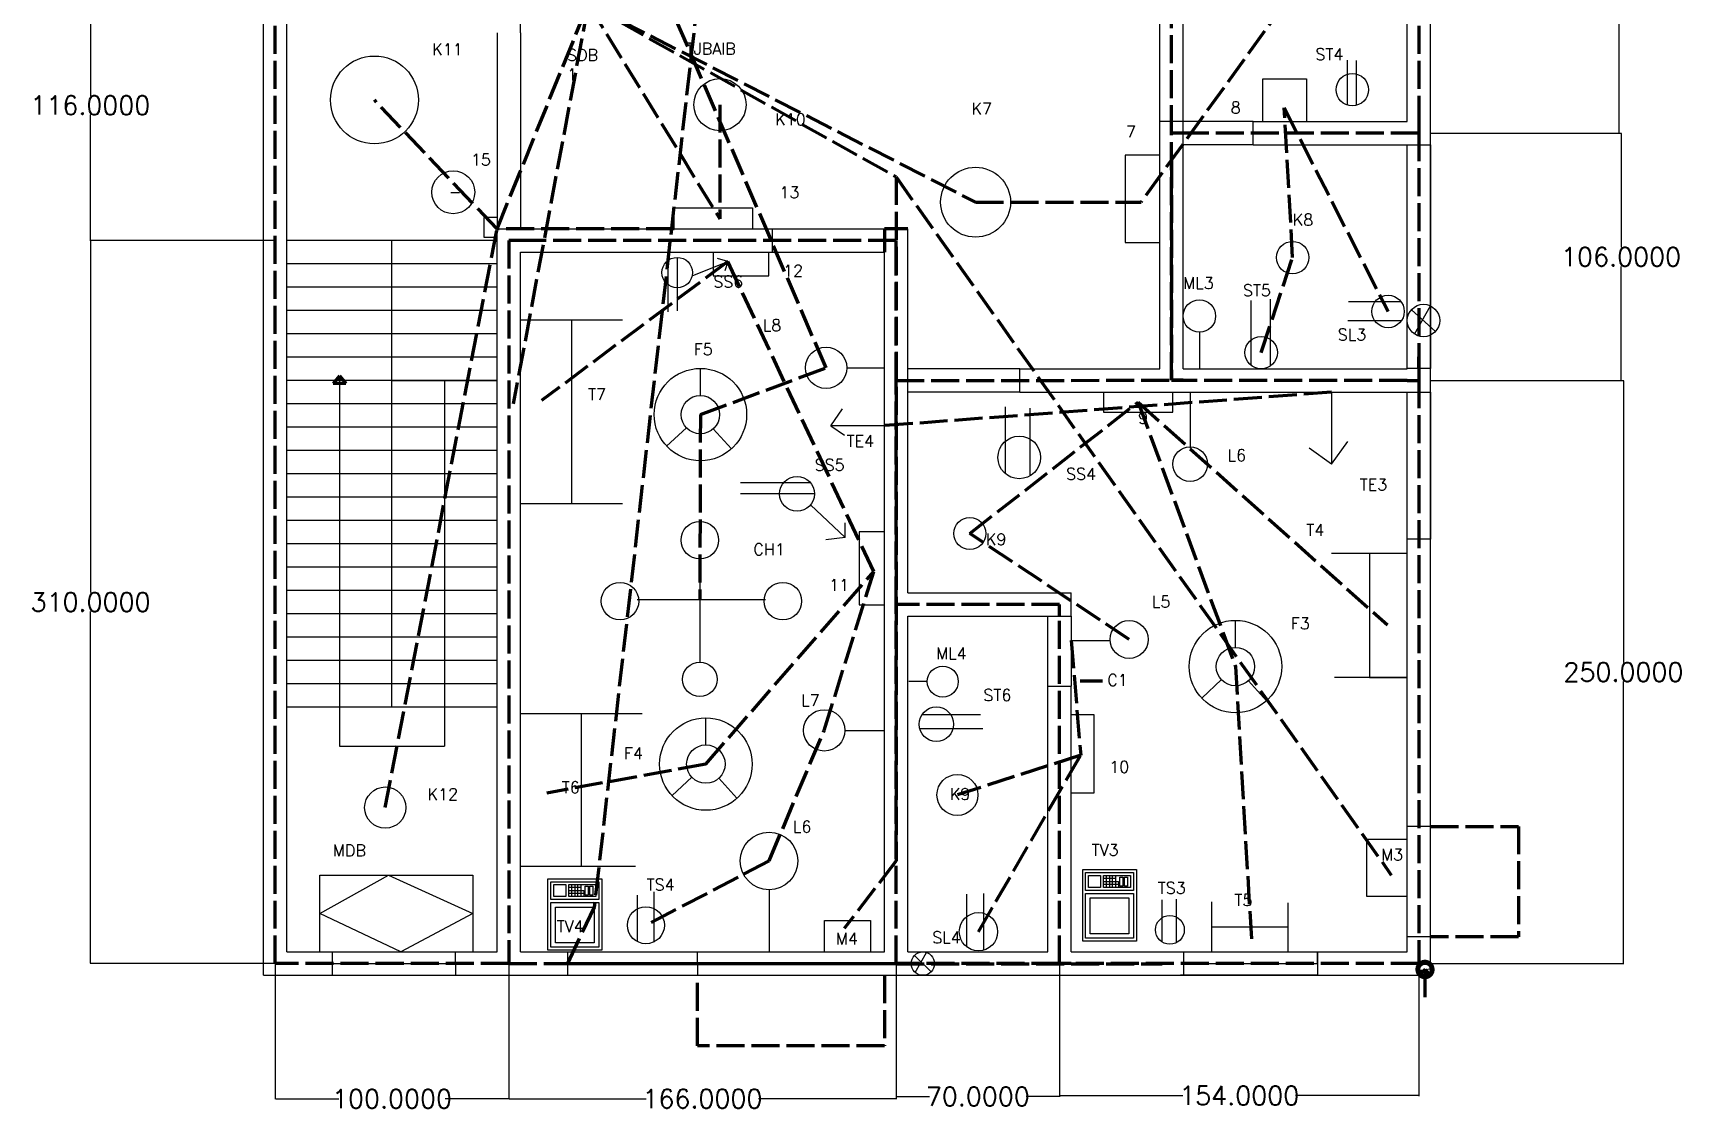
# Model space of a CAD drawing. Header units: inches. Extents: x -55 to 1579, y -35 to 873.
# Drawn here: x -55 to 651, y -35 to 427 of the extents above; entities that cross this region are included whole.
import ezdxf

# ---------------------------------------------------------------- set-up
doc = ezdxf.new("R2010")
doc.units = ezdxf.units.IN
doc.header["$MEASUREMENT"] = 0
doc.linetypes.add('ACAD_ISO02W100', pattern=[15, 12, -3])
doc.styles.get("Standard").update_dxf_attribs({"font": 'txt.shx', "height": 30})
doc.dimstyles.get("Standard").update_dxf_attribs({"dimtxt": 8, "dimasz": 0.18, "dimexe": 0.18, "dimexo": 0.0625, "dimgap": 0.09, "dimtad": 0, "dimtih": 1, "dimtoh": 1, "dimdec": 4, "dimzin": 0, "dimdsep": 46, "dimtxsty": 'Standard', "dimcen": 0.09, "dimadec": 0, "dimazin": 0, "dimtfac": 1, "dimtdec": 4, "dimtofl": 0, "dimtmove": 0, "dimatfit": 3, "dimfxl": 1, "dimtolj": 1, "dimtzin": 0, "dimarcsym": 0})

# ---------------------------------------------------------------- blocks, each defined once
blk = doc.blocks.new('Microwave')
for p, q in [((18, 10), (22, 10)), ((22, 9), (18, 9)), ((18, 8), (22, 8)), ((22, 7), (18, 7)), ((20, 6), (18, 6)), ((19, 7), (19, 11)), ((19, 6), (19, 7)), ((20, 11), (20, 7)), ((20, 7), (20, 6)), ((21, 7), (21, 11))]:
    blk.add_line(p, q)
for points in [[(0, 0), (0, 18), (24, 18), (24, 0)], [(1, 1), (1, 17), (16, 17), (16, 1)], [(17, 1), (17, 17), (23, 17), (23, 1)], [(2.5, 2.5), (2.5, 15.5), (14.5, 15.5), (14.5, 2.5)], [(18, 12), (18, 16), (22, 16), (22, 12)], [(18, 2), (18, 11), (22, 11), (22, 2)], [(18.5, 4.5), (18.5, 5.5), (21.5, 5.5), (21.5, 4.5)], [(18.5, 3), (18.5, 4), (21.5, 4), (21.5, 3)]]:
    blk.add_lwpolyline(points, close=True)
blk = doc.blocks.new('*D36')
at = {"color": 0, "lineweight": -2}
for p, q in [((148.48, 28.2), (148.48, -29.83)), ((314.48, 28.2), (314.48, -29.83)), ((148.66, -29.65), (207.39, -29.65)), ((314.3, -29.65), (255.57, -29.65))]:
    blk.add_line(p, q, dxfattribs=at)
at = {"color": 0, "lineweight": 100}
for points in [[(148.66, -29.62), (148.66, -29.68), (148.48, -29.65)], [(314.3, -29.62), (314.3, -29.68), (314.48, -29.65)]]:
    blk.add_solid(points, dxfattribs=at)
at = {"layer": 'Defpoints', "color": 0, "lineweight": 100}
for p in [(148.48, 28.27), (314.48, 28.27), (148.48, -29.65)]:
    blk.add_point(p, dxfattribs=at)
at = {"color": 0, "lineweight": 100, "insert": (231.48, -29.65), "char_height": 8, "attachment_point": 5}
blk.add_mtext('\\A1;166.0000', dxfattribs=at)
blk = doc.blocks.new('*D37')
at = {"color": 0, "lineweight": -2}
for p, q in [((48.48, 28.2), (48.48, -29.86)), ((148.48, 28.14), (148.48, -29.86)), ((48.66, -29.68), (75.72, -29.68)), ((148.3, -29.68), (121.23, -29.68))]:
    blk.add_line(p, q, dxfattribs=at)
at = {"color": 0, "lineweight": 100}
for points in [[(48.66, -29.65), (48.66, -29.71), (48.48, -29.68)], [(148.3, -29.65), (148.3, -29.71), (148.48, -29.68)]]:
    blk.add_solid(points, dxfattribs=at)
at = {"layer": 'Defpoints', "color": 0, "lineweight": 100}
for p in [(48.48, 28.27), (148.48, 28.2), (48.48, -29.68)]:
    blk.add_point(p, dxfattribs=at)
at = {"color": 0, "lineweight": 100, "insert": (98.48, -29.68), "char_height": 8, "attachment_point": 5}
blk.add_mtext('\\A1;100.0000', dxfattribs=at)
blk = doc.blocks.new('*D38')
at = {"color": 0, "lineweight": -2}
for p, q in [((314.48, 28.14), (314.48, -28.87)), ((384.48, 28.2), (384.48, -28.87)), ((314.66, -28.69), (328.72, -28.69)), ((384.3, -28.69), (370.23, -28.69))]:
    blk.add_line(p, q, dxfattribs=at)
at = {"color": 0, "lineweight": 100}
for points in [[(314.66, -28.66), (314.66, -28.72), (314.48, -28.69)], [(384.3, -28.66), (384.3, -28.72), (384.48, -28.69)]]:
    blk.add_solid(points, dxfattribs=at)
at = {"layer": 'Defpoints', "color": 0, "lineweight": 100}
for p in [(384.48, 28.27), (314.48, 28.2), (384.48, -28.69)]:
    blk.add_point(p, dxfattribs=at)
at = {"color": 0, "lineweight": 100, "insert": (349.48, -28.69), "char_height": 8, "attachment_point": 5}
blk.add_mtext('\\A1;70.0000', dxfattribs=at)
blk = doc.blocks.new('*D39')
at = {"color": 0, "lineweight": -2}
for p, q in [((384.48, 28.14), (384.48, -28.48)), ((538.48, 28.2), (538.48, -28.48)), ((384.66, -28.3), (437.39, -28.3)), ((538.3, -28.3), (485.57, -28.3))]:
    blk.add_line(p, q, dxfattribs=at)
at = {"color": 0, "lineweight": 100}
for points in [[(384.66, -28.27), (384.66, -28.33), (384.48, -28.3)], [(538.3, -28.27), (538.3, -28.33), (538.48, -28.3)]]:
    blk.add_solid(points, dxfattribs=at)
at = {"layer": 'Defpoints', "color": 0, "lineweight": 100}
for p in [(538.48, 28.27), (384.48, 28.2), (384.48, -28.3)]:
    blk.add_point(p, dxfattribs=at)
at = {"color": 0, "lineweight": 100, "insert": (461.48, -28.3), "char_height": 8, "attachment_point": 5}
blk.add_mtext('\\A1;154.0000', dxfattribs=at)
blk = doc.blocks.new('*D40')
at = {"color": 0, "lineweight": -2}
for p, q in [((543.54, 278.27), (626.28, 278.27)), ((626.1, 278.09), (626.1, 157.36)), ((626.1, 28.45), (626.1, 149.18)), ((543.54, 28.27), (626.28, 28.27))]:
    blk.add_line(p, q, dxfattribs=at)
at = {"color": 0, "lineweight": 100}
for points in [[(626.07, 278.09), (626.13, 278.09), (626.1, 278.27)], [(626.07, 28.45), (626.13, 28.45), (626.1, 28.27)]]:
    blk.add_solid(points, dxfattribs=at)
at = {"layer": 'Defpoints', "color": 0, "lineweight": 100}
for p in [(543.48, 278.27), (543.48, 28.27), (626.1, 28.27)]:
    blk.add_point(p, dxfattribs=at)
at = {"color": 0, "lineweight": 100, "insert": (626.1, 153.27), "char_height": 8, "attachment_point": 5}
blk.add_mtext('\\A1;250.0000', dxfattribs=at)
blk = doc.blocks.new('*D41')
at = {"color": 0, "lineweight": -2}
for p, q in [((543.66, 384.27), (625.27, 384.27)), ((625.09, 384.09), (625.09, 335.36)), ((625.09, 278.45), (625.09, 327.18)), ((543.6, 278.27), (625.27, 278.27))]:
    blk.add_line(p, q, dxfattribs=at)
at = {"color": 0, "lineweight": 100}
for points in [[(625.06, 384.09), (625.12, 384.09), (625.09, 384.27)], [(625.06, 278.45), (625.12, 278.45), (625.09, 278.27)]]:
    blk.add_solid(points, dxfattribs=at)
at = {"layer": 'Defpoints', "color": 0, "lineweight": 100}
for p in [(543.6, 384.27), (543.54, 278.27), (625.09, 278.27)]:
    blk.add_point(p, dxfattribs=at)
at = {"color": 0, "lineweight": 100, "insert": (625.09, 331.27), "char_height": 8, "attachment_point": 5}
blk.add_mtext('\\A1;106.0000', dxfattribs=at)
blk = doc.blocks.new('*D42')
at = {"color": 0, "lineweight": -2}
for p, q in [((543.73, 490.27), (624.51, 490.27)), ((624.33, 490.09), (624.33, 441.36)), ((624.33, 384.45), (624.33, 433.18)), ((543.73, 384.27), (624.51, 384.27))]:
    blk.add_line(p, q, dxfattribs=at)
at = {"color": 0, "lineweight": 100}
for points in [[(624.3, 490.09), (624.36, 490.09), (624.33, 490.27)], [(624.3, 384.45), (624.36, 384.45), (624.33, 384.27)]]:
    blk.add_solid(points, dxfattribs=at)
at = {"layer": 'Defpoints', "color": 0, "lineweight": 100}
for p in [(543.66, 490.27), (624.33, 490.27), (543.66, 384.27)]:
    blk.add_point(p, dxfattribs=at)
at = {"color": 0, "lineweight": 100, "insert": (624.33, 437.27), "char_height": 8, "attachment_point": 5}
blk.add_mtext('\\A1;106.0000', dxfattribs=at)
blk = doc.blocks.new('*D49')
at = {"color": 0, "lineweight": -2}
for p, q in [((48.41, 338.27), (-30.85, 338.27)), ((-30.67, 338.09), (-30.67, 187.36)), ((-30.67, 28.45), (-30.67, 179.18)), ((48.41, 28.27), (-30.85, 28.27))]:
    blk.add_line(p, q, dxfattribs=at)
at = {"color": 0, "lineweight": 100}
for points in [[(-30.7, 338.09), (-30.64, 338.09), (-30.67, 338.27)], [(-30.7, 28.45), (-30.64, 28.45), (-30.67, 28.27)]]:
    blk.add_solid(points, dxfattribs=at)
at = {"layer": 'Defpoints', "color": 0, "lineweight": 100}
for p in [(-30.67, 338.27), (48.48, 338.27), (48.48, 28.27)]:
    blk.add_point(p, dxfattribs=at)
at = {"color": 0, "lineweight": 100, "insert": (-30.67, 183.27), "char_height": 8, "attachment_point": 5}
blk.add_mtext('\\A1;310.0000', dxfattribs=at)
blk = doc.blocks.new('*D50')
at = {"color": 0, "lineweight": -2}
for p, q in [((43.41, 454.27), (-30.94, 454.27)), ((-30.76, 454.09), (-30.76, 400.36)), ((-30.76, 338.45), (-30.76, 392.18)), ((43.41, 338.27), (-30.94, 338.27))]:
    blk.add_line(p, q, dxfattribs=at)
at = {"color": 0, "lineweight": 100}
for points in [[(-30.79, 454.09), (-30.73, 454.09), (-30.76, 454.27)], [(-30.79, 338.45), (-30.73, 338.45), (-30.76, 338.27)]]:
    blk.add_solid(points, dxfattribs=at)
at = {"layer": 'Defpoints', "color": 0, "lineweight": 100}
for p in [(-30.76, 454.27), (43.48, 454.27), (43.48, 338.27)]:
    blk.add_point(p, dxfattribs=at)
at = {"color": 0, "lineweight": 100, "insert": (-30.76, 396.27), "char_height": 8, "attachment_point": 5}
blk.add_mtext('\\A1;116.0000', dxfattribs=at)

msp = doc.modelspace()

# ---------------------------------------------------------------- linework, layer by layer
for p, q in [((543.47735, 343.26668), (543.47735, 591.26668)), ((43.47735, 23.26668), (43.47735, 541.26668)), ((53.47735, 33.26668), (53.47735, 531.26668)), ((533.47735, 389.26668), (533.47735, 485.26668)), ((153.47735, 427.26668), (153.47735, 449.26668)), ((427.47735, 283.26668), (427.47735, 437.26668)), ((437.47735, 389.26668), (437.47735, 437.26668)), ((143.47735, 427.26668), (143.47735, 343.26668)), ((153.47735, 427.26668), (153.47735, 343.26668)), ((507.8033, 396.30746), (507.8033, 415.58841)), ((511.73634, 396.21409), (511.73634, 415.50236)), ((471.64492, 389.26668), (471.64492, 407.54074)), ((471.64492, 407.54074), (490.28242, 407.54074)), ((490.28242, 407.54074), (490.28242, 389.26668)), ((437.47735, 389.26668), (427.47735, 389.26668)), ((437.47735, 283.26668), (437.47735, 389.26668)), ((467.47735, 389.26668), (437.47735, 389.26668)), ((467.47735, 389.26668), (533.47735, 389.26668)), ((467.47735, 379.26668), (467.47735, 389.26668)), ((427.47735, 374.82295), (412.59091, 374.82295)), ((412.59091, 374.82295), (412.59091, 337.35913)), ((467.47735, 379.26668), (437.47735, 379.26668)), ((467.47735, 379.26668), (533.47735, 379.26668)), ((533.47735, 343.26668), (533.47735, 379.26668)), ((533.47735, 379.26668), (543.47735, 379.26668)), ((543.47735, 379.26668), (543.47735, 283.37794)), ((123.62076, 358.92612), (127.42536, 358.83334)), ((143.47735, 348.20527), (137.84986, 348.20527)), ((137.84986, 348.20527), (137.84986, 339.72778)), ((143.47735, 348.20527), (143.47735, 348.20527)), ((219.4012, 343.26668), (219.4012, 352.30404)), ((219.4012, 352.30404), (252.9868, 352.30404)), ((252.9868, 352.30404), (252.9868, 343.26668)), ((137.84986, 339.72778), (143.47735, 339.72778)), ((143.47735, 343.26668), (261.47735, 343.26668)), ((143.47735, 333.26668), (143.47735, 343.26668)), ((261.47735, 333.26668), (261.47735, 343.26668)), ((261.47735, 343.26668), (309.47735, 343.26668)), ((319.47735, 283.26668), (319.47735, 343.26668)), ((533.47735, 283.26668), (533.47735, 343.26668)), ((543.47735, 23.26668), (543.47735, 343.26668)), ((143.47735, 338.26668), (53.47735, 338.26668)), ((98.47735, 138.26668), (98.47735, 338.26668)), ((143.47735, 33.26668), (143.47735, 338.26668)), ((153.47735, 333.26668), (261.47735, 333.26668)), ((153.47735, 33.26668), (153.47735, 333.26668)), ((236.08752, 333.26668), (236.08752, 323.11903)), ((259.88473, 323.11903), (259.88473, 333.26668)), ((261.47735, 333.26668), (309.47735, 333.26668)), ((309.47735, 33.26668), (309.47735, 333.26668)), ((412.59091, 337.35913), (427.47735, 337.35913)), ((143.47735, 328.26668), (53.47735, 328.26668)), ((216.65365, 329.654), (216.65365, 307.72364)), ((220.68933, 331.04999), (220.68933, 308.19017)), ((227.06899, 323.11903), (242.34157, 329.28692)), ((242.34157, 329.28692), (238.00431, 330.57165)), ((242.34157, 329.28692), (241.14573, 325.24974)), ((143.47735, 318.26668), (53.47735, 318.26668)), ((236.08752, 323.11903), (259.88473, 323.11903)), ((466.62951, 284.72052), (466.62951, 312.53856)), ((474.88302, 284.53263), (474.88302, 313.16277)), ((530.84349, 312.02113), (508.34411, 312.02113)), ((143.47735, 308.26668), (53.47735, 308.26668)), ((153.47735, 304.23465), (197.18345, 304.23465)), ((175.3304, 304.23465), (175.3304, 225.55175)), ((530.9227, 303.8202), (508.03195, 303.8202)), ((535.24605, 308.60425), (545.61003, 299.33946)), ((536.59292, 298.17496), (543.47735, 310.21796)), ((143.47735, 298.26668), (53.47735, 298.26668)), ((444.42804, 298.94883), (444.42804, 283.26668)), ((143.47735, 288.26668), (53.47735, 288.26668)), ((230.61435, 271.87269), (230.61435, 283.44881)), ((293.35938, 283.70255), (309.47735, 283.70255)), ((319.47735, 187.26668), (319.47735, 283.26668)), ((367.47735, 283.26668), (319.47735, 283.26668)), ((367.47735, 283.26668), (427.47735, 283.26668)), ((367.47735, 273.26668), (367.47735, 283.26668)), ((437.47735, 283.26668), (533.47735, 283.26668)), ((543.47735, 283.37794), (533.47735, 283.37794)), ((143.47735, 278.26668), (53.47735, 278.26668)), ((98.47735, 278.26668), (53.47735, 278.26668)), ((75.97735, 278.26668), (75.97735, 121.57584)), ((98.47735, 278.26668), (143.47735, 278.26668)), ((120.97735, 278.26668), (120.97735, 121.57584)), ((367.47735, 273.26668), (319.47735, 273.26668)), ((367.47735, 273.26668), (533.47735, 273.26668)), ((403.28145, 273.26668), (403.28145, 264.73818)), ((433.02434, 264.73818), (433.02434, 273.26668)), ((440.46006, 273.26668), (440.46006, 249.29756)), ((501.0898, 273.26668), (501.0898, 242.43507)), ((533.47735, 33.26668), (533.47735, 273.26668)), ((533.47735, 273.26668), (543.47735, 273.26668)), ((543.47735, 273.26668), (543.47735, 210.26055)), ((143.47735, 268.26668), (53.47735, 268.26668)), ((286.47012, 258.87316), (291.48171, 266.0882)), ((361.3358, 238.30999), (361.3358, 267.02567)), ((371.88665, 237.40812), (371.88665, 266.4538)), ((403.28145, 264.73818), (433.02434, 264.73818)), ((143.47735, 258.26668), (53.47735, 258.26668)), ((224.59954, 258.03301), (216.13603, 250.13517)), ((236.1489, 257.55891), (243.93663, 248.99398)), ((308.99924, 258.87316), (286.47012, 258.87316)), ((286.47012, 258.87316), (292.30095, 254.82304)), ((143.47735, 248.26668), (53.47735, 248.26668)), ((501.0898, 242.43507), (491.50206, 249.20412)), ((501.0898, 242.43507), (507.95354, 252.15694)), ((143.47735, 238.26668), (53.47735, 238.26668)), ((277.75926, 234.45273), (247.76067, 234.45273)), ((143.47735, 228.26668), (53.47735, 228.26668)), ((279.48893, 229.67463), (247.76067, 229.67463)), ((153.47735, 225.55175), (197.18345, 225.55175)), ((277.84856, 225.00578), (292.68941, 211.01547)), ((143.47735, 218.26668), (53.47735, 218.26668)), ((292.68941, 211.01547), (292.68941, 217.21585)), ((309.47735, 213.34618), (298.62138, 213.34618)), ((298.62138, 213.34618), (298.62138, 182.08887)), ((143.47735, 208.26668), (53.47735, 208.26668)), ((292.68941, 211.01547), (284.29913, 209.92128)), ((543.47735, 210.26055), (533.47735, 210.26055)), ((143.47735, 198.26668), (53.47735, 198.26668)), ((230.37434, 201.78339), (230.37434, 162.89482)), ((533.47735, 204.11947), (501.0898, 204.11947)), ((517.28357, 204.11947), (517.28357, 150.93514)), ((143.47735, 188.26668), (53.47735, 188.26668)), ((203.54975, 184.35058), (258.54015, 184.35058)), ((319.47735, 187.26668), (389.47735, 187.26668)), ((389.47735, 177.26668), (389.47735, 187.26668)), ((143.47735, 178.26668), (53.47735, 178.26668)), ((298.62138, 182.08887), (309.47735, 182.08887)), ((319.47735, 177.26668), (389.47735, 177.26668)), ((319.47735, 33.26668), (319.47735, 177.26668)), ((379.47735, 147.26668), (379.47735, 177.26668)), ((389.47735, 177.26668), (389.47735, 147.26668)), ((459.86964, 163.85686), (459.86964, 175.43298)), ((143.47735, 168.26668), (53.47735, 168.26668)), ((230.37434, 162.89482), (230.37434, 157.53222)), ((389.47735, 166.84001), (405.77346, 166.84001)), ((143.47735, 158.26668), (53.47735, 158.26668)), ((327.82635, 149.18741), (319.86899, 149.18741)), ((453.85483, 150.01717), (445.39132, 142.11934)), ((465.40419, 149.54308), (473.19191, 140.97815)), ((533.47735, 150.93514), (502.23376, 150.93514)), ((517.28357, 150.93514), (533.47735, 150.93514)), ((143.47735, 148.26668), (53.47735, 148.26668)), ((379.47735, 147.26668), (389.47735, 147.26668)), ((379.47735, 33.26668), (379.47735, 147.26668)), ((389.47735, 33.26668), (389.47735, 147.26668)), ((143.47735, 138.26668), (53.47735, 138.26668)), ((153.47735, 135.49302), (205.71688, 135.49302)), ((179.59711, 135.49302), (179.59711, 70.08194)), ((325.63989, 135.13356), (350.5603, 135.13356)), ((389.47735, 135.08365), (399.25815, 135.08365)), ((399.25815, 135.08365), (399.25815, 101.29162)), ((232.95803, 122.04869), (232.95803, 133.62481)), ((292.5525, 128.27191), (309.47735, 128.27191)), ((324.52972, 129.13165), (351.67508, 129.13165)), ((75.97735, 121.57584), (120.97735, 121.57584)), ((226.94321, 108.209), (218.47971, 100.31117)), ((238.49258, 107.73491), (246.2803, 99.16998)), ((399.25815, 101.29162), (389.47735, 101.29162)), ((543.47735, 87.13632), (533.47735, 87.13632)), ((533.47735, 81.47366), (516.0627, 81.47366)), ((516.0627, 81.47366), (516.0627, 57.20511)), ((67.53004, 33.26668), (67.53004, 66.17844)), ((67.53004, 66.17844), (133.16755, 66.17844)), ((67.53004, 49.72256), (96.92142, 66.17844)), ((96.92142, 66.17844), (133.16755, 49.72256)), ((133.16755, 66.17844), (133.16755, 33.26668)), ((153.47735, 70.08194), (202.87241, 70.08194)), ((203.70862, 37.82517), (203.70862, 57.69)), ((210.81428, 37.53046), (210.81428, 58.99215)), ((260.03191, 59.9816), (260.03191, 33.26668)), ((344.80773, 35.37962), (344.79623, 58.07367)), ((352.09604, 34.058), (352.09604, 58.39212)), ((516.0627, 57.20511), (533.47735, 57.20511)), ((102.20183, 33.26668), (67.53004, 49.72256)), ((133.16755, 49.72256), (102.20183, 33.26668)), ((428.40411, 37.58352), (428.40411, 55.69116)), ((434.61182, 37.27112), (434.61182, 55.89022)), ((449.7166, 33.26668), (449.7166, 54.77826)), ((482.4851, 33.26668), (482.4851, 54.37378)), ((283.72166, 33.26668), (283.72166, 46.81335)), ((283.72166, 46.81335), (303.46051, 46.81335)), ((303.46051, 46.81335), (303.46051, 33.26668)), ((449.7166, 44.02247), (482.4851, 44.02247)), ((543.47735, 39.81265), (533.47735, 39.81265)), ((53.47735, 33.26668), (143.47735, 33.26668)), ((72.82955, 33.26668), (72.82955, 33.26668)), ((72.82955, 33.26668), (72.82955, 28.26668)), ((72.82955, 28.26668), (125.63365, 28.26668)), ((72.82955, 28.26668), (72.82955, 23.26668)), ((125.63365, 28.26668), (125.63365, 33.26668)), ((125.63365, 28.26668), (125.63365, 23.26668)), ((153.47735, 33.26668), (309.47735, 33.26668)), ((173.61095, 33.26668), (173.61095, 33.26668)), ((173.61095, 33.26668), (173.61095, 28.26668)), ((173.61095, 28.26668), (229.38528, 28.26668)), ((173.61095, 28.26668), (173.61095, 23.26668)), ((229.38528, 28.26668), (229.38528, 33.26668)), ((229.38528, 28.26668), (229.38528, 23.26668)), ((319.47735, 33.26668), (379.47735, 33.26668)), ((322.36612, 31.78046), (329.48044, 24.7529)), ((322.61216, 24.52015), (327.55741, 32.9921)), ((389.47735, 33.26668), (533.47735, 33.26668)), ((437.58129, 33.26668), (437.58129, 28.26668)), ((437.58129, 28.26668), (494.99746, 28.26668)), ((437.58129, 28.26668), (437.58129, 23.26668)), ((494.99746, 28.26668), (494.99746, 33.26668)), ((494.99746, 33.26668), (494.99746, 23.26668)), ((43.47735, 23.26668), (543.47735, 23.26668)), ((494.99746, 23.26668), (436.35967, 23.26668))]:
    msp.add_line(p, q)
at = {"linetype": 'ACAD_ISO02W100', "lineweight": 100}
for p, q in [((48.47735, 28.26668), (48.47735, 531.26668)), ((538.47735, 490.26668), (538.47735, 389.26668)), ((432.47735, 384.26668), (432.47735, 461.26668)), ((481.1663, 440.19366), (419.41803, 354.71052)), ((143.47735, 343.26668), (90.97039, 398.54209)), ((238.9928, 396.51703), (238.9928, 347.50505)), ((484.37966, 330.95919), (480.73311, 395.12424)), ((480.73311, 395.12424), (525.27116, 307.86646)), ((538.47735, 389.26668), (538.47735, 384.26668)), ((437.47735, 384.26668), (432.47735, 384.26668)), ((432.47735, 278.37794), (432.47735, 384.26668)), ((538.47735, 384.26668), (437.47735, 384.26668)), ((538.47735, 384.26668), (538.47735, 283.37794)), ((348.52823, 354.71052), (419.41803, 354.71052)), ((95.60132, 95.16054), (143.47735, 343.26668)), ((153.47735, 338.26668), (148.47735, 338.26668)), ((148.47735, 338.26668), (148.47735, 33.26668)), ((314.47735, 338.26668), (153.47735, 338.26668)), ((314.47735, 333.26668), (314.47735, 338.26668)), ((314.47735, 278.26668), (314.47735, 333.26668)), ((242.34157, 329.28692), (162.58632, 269.66353)), ((470.88354, 290.21737), (484.37966, 330.95919)), ((230.61435, 263.64581), (284.49376, 283.70255)), ((538.47735, 283.37794), (538.47735, 288.37794)), ((538.47735, 283.37794), (538.47735, 278.37794)), ((314.47735, 278.26668), (432.47735, 278.37794)), ((314.47735, 182.26668), (314.47735, 278.26668)), ((437.47735, 278.37794), (432.47735, 278.37794)), ((533.47735, 278.26668), (432.47735, 278.26668)), ((538.47735, 278.37794), (538.47735, 33.26668)), ((346.08358, 212.69759), (418.15289, 268.95243)), ((418.15289, 268.95243), (459.86964, 155.62998)), ((418.15289, 268.95243), (524.96718, 173.54029)), ((230.61435, 263.64581), (230.37434, 184.35058)), ((414.32481, 167.24714), (346.08358, 212.69759)), ((232.95803, 113.82181), (304.87245, 196.33361)), ((283.68849, 128.27191), (304.87245, 196.33361)), ((319.47735, 182.26668), (314.47735, 182.26668)), ((314.47735, 28.26668), (314.47735, 182.26668)), ((384.47735, 182.26668), (319.47735, 182.26668)), ((384.47735, 177.26668), (384.47735, 182.26668)), ((384.47735, 28.26668), (384.47735, 177.26668)), ((459.86964, 155.62998), (466.67456, 38.93256)), ((260.03191, 72.30542), (283.68849, 128.27191)), ((232.95803, 113.82181), (164.86408, 101.37746)), ((393.54978, 117.68895), (340.75363, 100.58276)), ((349.76143, 41.94058), (393.54978, 117.68895)), ((543.47735, 87.13632), (581.19516, 87.13632)), ((581.19516, 87.13632), (581.19516, 39.81265)), ((260.03191, 72.30542), (207.27584, 44.72592)), ((581.19516, 39.81265), (543.47735, 39.81265)), ((53.47735, 28.26668), (48.47735, 28.26668)), ((148.47735, 28.26668), (53.47735, 28.26668)), ((148.47735, 33.26668), (148.47735, 28.26668)), ((148.47735, 28.26668), (314.47735, 28.26668)), ((319.47735, 28.26668), (314.47735, 28.26668)), ((384.47735, 28.26668), (319.47735, 28.26668)), ((389.47735, 28.26668), (384.47735, 28.26668)), ((538.47735, 28.26668), (389.47735, 28.26668)), ((538.47735, 33.26668), (538.47735, 28.26668)), ((229.38528, -7.00033), (229.38528, 23.26668)), ((309.47735, 23.26668), (309.47735, -7.00033)), ((309.47735, -7.00033), (229.38528, -7.00033))]:
    msp.add_line(p, q, dxfattribs=at)
at = {"color": 44, "linetype": 'ACAD_ISO02W100', "lineweight": 100}
for p, q in [((284.49376, 283.70255), (215.06585, 444.99091)), ((501.0898, 273.26668), (308.99924, 258.87316))]:
    msp.add_line(p, q, dxfattribs=at)
at = {"color": 130, "linetype": 'ACAD_ISO02W100', "lineweight": 100}
for p, q in [((143.47735, 343.26668), (182.56703, 439.64483)), ((229.45725, 442.10866), (185.12743, 52.54423)), ((185.12743, 52.54423), (173.61095, 28.26668)), ((173.61095, 28.26668), (319.47735, 28.26668)), ((314.47735, 28.14168), (428.40411, 28.14168))]:
    msp.add_line(p, q, dxfattribs=at)
at = {"color": 197, "linetype": 'ACAD_ISO02W100', "lineweight": 100}
msp.add_line((182.56703, 439.64483), (150.43412, 268.26668), dxfattribs=at)
at = {"color": 91, "linetype": 'ACAD_ISO02W100', "lineweight": 100}
for p, q in [((182.56703, 439.64483), (314.47735, 365.56272)), ((314.47735, 365.56272), (526.65005, 66.26704)), ((314.47735, 365.56272), (314.47735, 72.30542)), ((314.47735, 72.30542), (292.18546, 43.36633))]:
    msp.add_line(p, q, dxfattribs=at)
at = {"color": 1, "linetype": 'ACAD_ISO02W100', "lineweight": 100}
for p, q in [((182.56703, 439.64483), (348.52823, 354.71052)), ((182.56703, 439.64483), (238.9928, 347.50505)), ((432.47735, 372.7896), (432.47735, 278.37794)), ((219.4012, 343.26668), (143.47735, 343.26668)), ((304.87245, 196.33361), (242.34157, 329.28692)), ((389.47735, 166.84001), (393.54978, 117.68895)), ((402.96627, 149.39011), (393.28738, 149.39011))]:
    msp.add_line(p, q, dxfattribs=at)
at = {"lineweight": 100}
for p, q in [((319.47735, 343.26668), (309.47735, 343.26668)), ((309.47735, 343.26668), (309.47735, 333.26668)), ((75.97735, 280.26668), (73.27621, 277.02473)), ((78.68991, 277.03397), (73.27621, 277.02473)), ((75.97735, 278.26668), (75.97735, 280.26668)), ((75.97735, 280.26668), (78.68991, 277.03397)), ((533.47735, 278.26668), (538.47735, 278.26668))]:
    msp.add_line(p, q, dxfattribs=at)
at = {"linetype": 'ACAD_ISO02W100'}
msp.add_line((314.47735, 278.26668), (319.47735, 278.26668), dxfattribs=at)
at = {"color": 255, "linetype": 'ACAD_ISO02W100', "lineweight": 100}
for p, q in [((541.0889, 25.70677), (538.47735, 23.26668)), ((538.47735, 23.26668), (543.47735, 23.26668)), ((541.06807, 25.8524), (541.06807, 11.88186)), ((543.47735, 23.26668), (541.0889, 25.70677))]:
    msp.add_line(p, q, dxfattribs=at)
at = {"color": 197, "linetype": 'ACAD_ISO02W100', "lineweight": 100, "const_width": 6.14192}
msp.add_lwpolyline([(540.04998, 25.70677, 1.153219559), (542.08616, 25.99802, 1)], format="xyb", close=True, dxfattribs=at)
for centre, radius in [((90.97039, 398.54209), 18.8387), ((509.92804, 402.92543), 6.95069), ((238.9928, 396.51703), 11.1952), ((124.71503, 358.95415), 9.19265), ((348.52823, 354.71052), 14.97269), ((484.37966, 330.95919), 6.95069), ((220.68933, 324.51862), 6.53138), ((444.42804, 305.89952), 6.95069), ((525.27116, 307.86646), 6.95069), ((540.42804, 303.97185), 6.95069), ((470.88354, 290.21737), 6.95069), ((284.49376, 283.70255), 8.86563), ((230.61435, 263.64581), 19.80301), ((230.61435, 263.64581), 8.22688), ((367.24679, 245.29444), 9.14999), ((440.46006, 242.43507), 7.43572), ((272.0245, 229.67463), 7.46443), ((346.08358, 212.69759), 6.86375), ((230.37434, 209.82931), 8.04737), ((196.17298, 183.68009), 8.04737), ((265.91691, 183.68009), 8.04738), ((414.32481, 167.24714), 8.14266), ((459.86964, 155.62998), 19.80301), ((459.86964, 155.62998), 8.22688), ((230.37434, 150.15546), 7.37676), ((334.45478, 149.18741), 6.62843), ((283.68849, 128.27191), 8.86402), ((331.71328, 130.90654), 7.39957), ((232.95803, 113.82181), 19.80301), ((232.95803, 113.82181), 8.22688), ((340.75363, 100.58276), 8.79688), ((95.60132, 95.16054), 8.85519), ((260.03191, 72.30542), 12.32383), ((207.27584, 44.72592), 7.9324), ((349.76143, 41.94058), 8.22103), ((431.77597, 42.75277), 6.17175), ((325.92328, 28.26668), 5)]:
    msp.add_circle(centre, radius)

# ---------------------------------------------------------------- block references
at = {"linetype": 'ACAD_ISO02W100', "lineweight": 100, "xscale": 1.278044546546425, "yscale": 1.278044546546425, "zscale": 1.278044546546425, "rotation": 90}
for p in [(188.32254, 34.01259), (417.41264, 37.90938)]:
    msp.add_blockref('Microwave', p, dxfattribs=at)

# ---------------------------------------------------------------- texts
at = {"char_height": 5, "attachment_point": 1}
for s, insert, width in [('K11', (115.72905, 422.74773), 22.8766446), ('SDB 1', (173.49256, 420.31473), 11.5980551), ('TJBAIB', (224.34557, 422.99072), 9.2274419), ('ST4', (494.13143, 420.64124), 5.721642), ('K7', (346.81728, 397.30126), 10.7058981), ('8', (457.82102, 397.75885), 1.5404396), ('K10', (262.70836, 392.66286), 3.5686327), ('7', (413.0235, 387.40565), 7.1372654), ('15', (132.30317, 375.42007), 2.2270797), ('13', (264.49268, 361.44302), 21.4117915), ('K8', (484.37966, 349.67884), 12.3787911), ('12', (266.05324, 327.828), 9.8494632), ('SS6', (236.08752, 323.11903), 10.9963843), ('ML3', (437.47735, 322.52586), 10.5841446), ('ST5', (463.04517, 319.40483), 11.8378498), ('L8', (257.29816, 304.48538), 6.2015125), ('SL3', (503.66171, 300.46086), 16.232319), ('F5', (227.75592, 294.17357), 8.3902857), ('T7', (182.52136, 274.84296), 6.9311035), ('9', (418.15289, 264.73818), 7.4357229), ('TE4', (293.23115, 254.8323), 6.5663103), ('L6', (456.47546, 248.72569), 17.7313388), ('SS5', (279.55679, 244.57049), 6.2015171), ('SS4', (387.26605, 240.71944), 6.8637424), ('TE3', (513.10135, 236.14445), 5.1478103), ('K9', (352.94733, 212.69759), 12.5835285), ('T4', (490.2222, 216.70071), 10.8675917), ('CH1', (253.35116, 208.38937), 6.8180168), ('11', (285.75831, 193.14377), 5.1071282), ('L5', (424.09777, 185.97525), 7.7369318), ('F3', (483.54998, 176.61119), 14.252241), ('ML4', (331.57672, 163.76071), 6.3701752), ('{\\C1;C1}', (404.90944, 152.31946), 7.7369318), ('L7', (273.80521, 143.70743), 9.8832783), ('ST6', (351.88681, 145.90352), 10.8293038), ('F4', (197.83302, 120.98484), 4.2206782), ('{\\C1;10}', (405.77346, 115.13414), 4.4792748), ('T6', (171.21029, 106.37746), 8.3868212), ('K12', (113.75273, 103.40968), 5.9404614), ('K9', (337.41931, 103.43782), 5.7331628), ('L6', (270.23387, 89.49783), 7.7920159), ('MDB', (73.15958, 79.32219), 9.9007705), ('TV3', (398.21444, 79.51992), 5.9726572), ('M3', (522.29359, 77.47509), 9.3236574), ('TS4', (207.55135, 64.66003), 3.8960103), ('TS3', (426.59967, 63.25515), 5.1762989), ('T5', (459.42579, 58.01407), 8.4955357), ('TV4', (169.04275, 46.75023), 6.0939332), ('M4', (288.65917, 41.47493), 4.5687958), ('SL4', (329.98109, 42.00325), 7.0071969)]:
    msp.add_mtext(s, dxfattribs=dict(at, insert=insert, width=width))

# ---------------------------------------------------------------- dimensions: what is measured, and where the dimension line sits
at = {"lineweight": 100}
for base, p1, p2, picture, middle in [((624.33243, 490.26668), (543.66485, 384.26668), (543.66485, 490.26668), '*D42', (624.33243, 437.26668)), ((-30.76034, 454.26668), (43.47735, 338.26668), (43.47735, 454.26668), '*D50', (-30.76034, 396.26668)), ((625.09246, 278.26668), (543.60235, 384.26668), (543.53985, 278.26668), '*D41', (625.09246, 331.26668)), ((-30.67046, 338.26668), (48.47735, 28.26668), (48.47735, 338.26668), '*D49', (-30.67046, 183.26668)), ((626.09696, 28.26668), (543.47735, 278.26668), (543.47735, 28.26668), '*D40', (626.09696, 153.26668))]:
    dim = msp.add_linear_dim(base=base, p1=p1, p2=p2, angle=90, dimstyle='Standard', dxfattribs=at)
    dim.commit()
    dim.dimension.update_dxf_attribs({"geometry": picture, "text_midpoint": middle})
for base, p1, p2, picture, middle in [((48.47735, -29.67573), (148.47735, 28.20418), (48.47735, 28.26668), '*D37', (98.47735, -29.67573)), ((148.47735, -29.64792), (314.47735, 28.26668), (148.47735, 28.26668), '*D36', (231.47735, -29.64792)), ((384.47735, -28.69155), (314.47735, 28.20418), (384.47735, 28.26668), '*D38', (349.47735, -28.69155)), ((384.47735, -28.30494), (538.47735, 28.26668), (384.47735, 28.20418), '*D39', (461.47735, -28.30494))]:
    dim = msp.add_linear_dim(base=base, p1=p1, p2=p2, dimstyle='Standard', dxfattribs=at)
    dim.commit()
    dim.dimension.update_dxf_attribs({"geometry": picture, "text_midpoint": middle})

doc.saveas('drawing.dxf')
